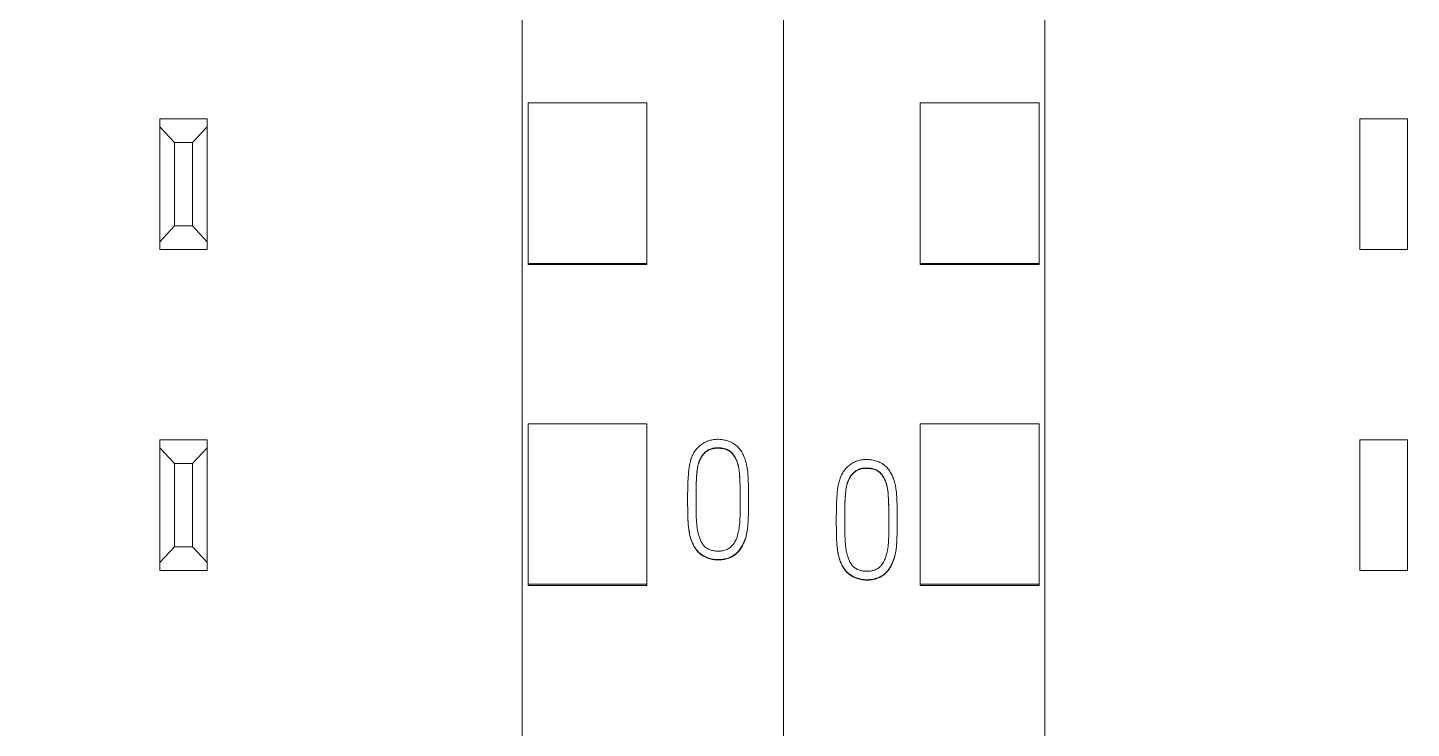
# Model space of a CAD drawing. Header units: millimetres. Extents: x 42151 to 59780, y 37376 to 44547.
# Drawn here: x 48017.9 to 48041.19, y 43243.19 to 43254.98 of the extents above; entities that cross this region are included whole.
import ezdxf

# ---------------------------------------------------------------- set-up
doc = ezdxf.new("R2010")
doc.units = ezdxf.units.MM
doc.set_wipeout_variables(frame=1)
doc.layers.add('000-PI-Oprema', color=30, linetype='Continuous', lineweight=5)
doc.layers.add('SI-ORMAR-Oprema', color=30, linetype='Continuous', lineweight=5)
doc.layers.add('004-PI-DIN Šina', color=3, linetype='Continuous')

# ---------------------------------------------------------------- blocks, each defined once
blk = doc.blocks.new('6ES7521-1BL00-0AB0')
blk.add_wipeout([(-17.4, 69.029), (17.4, 69.029), (17.4, -77.971), (-17.4, -77.971)]).dxf.layer = 'SI-ORMAR-Oprema'
blk.add_wipeout([(-17.4, 69.029), (17.4, 69.029), (17.4, -77.971), (-17.4, -77.971)]).dxf.layer = 'SI-ORMAR-Oprema'
at = {"layer": 'SI-ORMAR-Oprema'}
for p, q in [((17.4, 56.709), (17.4, -56.709)), ((13, -54.387), (13, 54.429)), ((13.1, 1.797), (13.1, 4.499)), ((13.1, 4.499), (15.1, 4.499)), ((15.1, 1.797), (15.1, 4.499)), ((6.9, 4.229), (7.7, 4.229)), ((6.9, 4.095), (6.9, 4.229)), ((7.7, 4.229), (7.7, 4.095)), ((6.9, 2.162), (6.9, 4.095)), ((7.15, 3.829), (6.9, 4.095)), ((7.7, 4.095), (7.45, 3.829)), ((7.7, 4.095), (7.7, 2.162)), ((7.15, 3.829), (7.15, 2.429)), ((7.45, 3.829), (7.15, 3.829)), ((7.45, 2.429), (7.45, 3.829)), ((6.9, 2.162), (7.15, 2.429)), ((7.15, 2.429), (7.45, 2.429)), ((7.45, 2.429), (7.7, 2.162)), ((6.9, 2.029), (6.9, 2.162)), ((7.7, 2.162), (7.7, 2.029)), ((7.7, 2.029), (6.9, 2.029)), ((13.1, 1.778), (13.1, 1.797)), ((13.1, 1.797), (15.1, 1.797)), ((13.1, 1.778), (15.1, 1.778)), ((15.1, 1.778), (15.1, 1.797)), ((13.1, -3.604), (13.1, -0.902)), ((13.1, -0.902), (15.1, -0.902)), ((15.1, -3.604), (15.1, -0.902)), ((6.9, -1.171), (7.7, -1.171)), ((6.9, -1.305), (6.9, -1.171)), ((6.9, -3.238), (6.9, -1.305)), ((7.15, -1.571), (6.9, -1.305)), ((7.7, -1.305), (7.45, -1.571)), ((7.7, -1.171), (7.7, -1.305)), ((7.7, -1.305), (7.7, -3.238)), ((7.45, -1.571), (7.15, -1.571)), ((7.15, -1.571), (7.15, -2.971)), ((7.45, -2.971), (7.45, -1.571)), ((15.785, -2.164), (15.785, -2.17)), ((16.809, -2.212), (16.809, -2.206)), ((6.9, -3.238), (7.15, -2.971)), ((7.15, -2.971), (7.45, -2.971)), ((7.45, -2.971), (7.7, -3.238)), ((6.9, -3.371), (6.9, -3.238)), ((7.7, -3.238), (7.7, -3.371)), ((7.7, -3.371), (6.9, -3.371)), ((13.1, -3.622), (13.1, -3.604)), ((13.1, -3.604), (15.1, -3.604)), ((13.1, -3.622), (15.1, -3.622)), ((15.1, -3.622), (15.1, -3.604))]:
    blk.add_line(p, q, dxfattribs=at)
for points, knots in [([(16.126, -1.192), (16.152, -1.183), (16.178, -1.176), (16.23, -1.166), (16.257, -1.164), (16.312, -1.163), (16.338, -1.165), (16.392, -1.172), (16.418, -1.177), (16.457, -1.189), (16.47, -1.193), (16.495, -1.203), (16.52, -1.213), (16.544, -1.226), (16.561, -1.236), (16.567, -1.24), (16.578, -1.247), (16.583, -1.251), (16.61, -1.272), (16.63, -1.29), (16.656, -1.321), (16.664, -1.331), (16.68, -1.353), (16.688, -1.364), (16.709, -1.399), (16.721, -1.423), (16.742, -1.472), (16.751, -1.497), (16.763, -1.536), (16.767, -1.549), (16.773, -1.575), (16.782, -1.614), (16.797, -1.705), (16.802, -1.784), (16.807, -1.89), (16.808, -1.943), (16.809, -2.049), (16.809, -2.102), (16.809, -2.208), (16.809, -2.314), (16.808, -2.42), (16.804, -2.526), (16.802, -2.579), (16.791, -2.684), (16.782, -2.737), (16.765, -2.802), (16.762, -2.815), (16.753, -2.841), (16.749, -2.853), (16.735, -2.891), (16.724, -2.916), (16.706, -2.952), (16.699, -2.964), (16.685, -2.987), (16.678, -2.998), (16.655, -3.031), (16.637, -3.052), (16.608, -3.08), (16.598, -3.088), (16.582, -3.101), (16.577, -3.105), (16.565, -3.113), (16.56, -3.116), (16.531, -3.134), (16.507, -3.146), (16.469, -3.16), (16.456, -3.165), (16.43, -3.172), (16.416, -3.175), (16.377, -3.183), (16.35, -3.186), (16.31, -3.187), (16.296, -3.187), (16.269, -3.186), (16.255, -3.185), (16.215, -3.181), (16.188, -3.176), (16.149, -3.166), (16.137, -3.162), (16.111, -3.153), (16.098, -3.147), (16.061, -3.13), (16.038, -3.117), (16.005, -3.093), (15.995, -3.084), (15.974, -3.066), (15.965, -3.057), (15.937, -3.027), (15.921, -3.005), (15.899, -2.971), (15.892, -2.959), (15.879, -2.935), (15.873, -2.923), (15.857, -2.887), (15.847, -2.861), (15.835, -2.823), (15.831, -2.81), (15.825, -2.784), (15.822, -2.77), (15.813, -2.731), (15.809, -2.704), (15.791, -2.571), (15.788, -2.464), (15.786, -2.304), (15.785, -2.25), (15.785, -2.143), (15.785, -2.09), (15.787, -1.982), (15.788, -1.929), (15.793, -1.822), (15.796, -1.769), (15.807, -1.663), (15.814, -1.61), (15.832, -1.532), (15.839, -1.506), (15.853, -1.467), (15.858, -1.454), (15.869, -1.429), (15.875, -1.417), (15.895, -1.381), (15.91, -1.358), (15.936, -1.326), (15.946, -1.315), (15.965, -1.295), (15.975, -1.286), (16.006, -1.259), (16.028, -1.243), (16.063, -1.221), (16.076, -1.215), (16.094, -1.206), (16.104, -1.201), (16.115, -1.197), (16.12, -1.195), (16.123, -1.193), (16.125, -1.193), (16.126, -1.192)], [0, 0, 0, 0, 0.015625, 0.015625, 0.03125, 0.03125, 0.046875, 0.046875, 0.0625, 0.0625, 0.070312, 0.070312, 0.078125, 0.085937, 0.085937, 0.089844, 0.089844, 0.09375, 0.09375, 0.109375, 0.109375, 0.117187, 0.117187, 0.125, 0.125, 0.140625, 0.140625, 0.15625, 0.15625, 0.164062, 0.164062, 0.171875, 0.1875, 0.21875, 0.21875, 0.25, 0.25, 0.28125, 0.28125, 0.3125, 0.34375, 0.34375, 0.375, 0.375, 0.40625, 0.40625, 0.414062, 0.414062, 0.421875, 0.421875, 0.4375, 0.4375, 0.445312, 0.445312, 0.453125, 0.453125, 0.46875, 0.46875, 0.476562, 0.476562, 0.480469, 0.480469, 0.484375, 0.484375, 0.5, 0.5, 0.507812, 0.507812, 0.515625, 0.515625, 0.53125, 0.53125, 0.539062, 0.539062, 0.546875, 0.546875, 0.5625, 0.5625, 0.570312, 0.570312, 0.578125, 0.578125, 0.59375, 0.59375, 0.601562, 0.601562, 0.609375, 0.609375, 0.625, 0.625, 0.632812, 0.632812, 0.640625, 0.640625, 0.65625, 0.65625, 0.664062, 0.664062, 0.671875, 0.671875, 0.6875, 0.6875, 0.75, 0.75, 0.78125, 0.78125, 0.8125, 0.8125, 0.84375, 0.84375, 0.875, 0.875, 0.90625, 0.90625, 0.921875, 0.921875, 0.929687, 0.929687, 0.9375, 0.9375, 0.953125, 0.953125, 0.960937, 0.960937, 0.96875, 0.96875, 0.984375, 0.984375, 0.992187, 0.992187, 0.996094, 0.998047, 0.999023, 0.999023, 1, 1, 1, 1]), ([(16.469, -1.345), (16.489, -1.356), (16.507, -1.37), (16.539, -1.401), (16.553, -1.419), (16.578, -1.456), (16.589, -1.475), (16.608, -1.515), (16.617, -1.536), (16.638, -1.6), (16.647, -1.644), (16.655, -1.71), (16.657, -1.732), (16.661, -1.777), (16.662, -1.799), (16.667, -1.911), (16.67, -2), (16.671, -2.179), (16.67, -2.268), (16.669, -2.402), (16.668, -2.469), (16.664, -2.536), (16.661, -2.581), (16.658, -2.603), (16.65, -2.67), (16.642, -2.713), (16.625, -2.778), (16.619, -2.799), (16.608, -2.831), (16.604, -2.842), (16.595, -2.862), (16.585, -2.882), (16.574, -2.902), (16.562, -2.921), (16.555, -2.93), (16.534, -2.956), (16.519, -2.972), (16.491, -2.992), (16.482, -2.998), (16.462, -3.009), (16.452, -3.014), (16.431, -3.023), (16.421, -3.027), (16.399, -3.033), (16.388, -3.036), (16.355, -3.043), (16.333, -3.045), (16.3, -3.046), (16.288, -3.046), (16.266, -3.045), (16.255, -3.044), (16.222, -3.04), (16.2, -3.035), (16.168, -3.025), (16.157, -3.021), (16.136, -3.011), (16.116, -3.001), (16.098, -2.989), (16.085, -2.978), (16.08, -2.974), (16.072, -2.967), (16.068, -2.963), (16.056, -2.951), (16.049, -2.942), (16.036, -2.924), (16.03, -2.915), (16.012, -2.886), (16.003, -2.865), (15.986, -2.824), (15.979, -2.803), (15.97, -2.771), (15.967, -2.76), (15.962, -2.738), (15.954, -2.705), (15.949, -2.673), (15.94, -2.607), (15.936, -2.563), (15.928, -2.431), (15.927, -2.343), (15.927, -2.211), (15.927, -2.167), (15.928, -2.079), (15.928, -1.946), (15.933, -1.814), (15.943, -1.704), (15.946, -1.682), (15.953, -1.639), (15.957, -1.617), (15.964, -1.585), (15.967, -1.574), (15.974, -1.553), (15.977, -1.542), (15.989, -1.511), (15.998, -1.492), (16.014, -1.463), (16.02, -1.454), (16.033, -1.436), (16.039, -1.427), (16.06, -1.401), (16.076, -1.385), (16.101, -1.364), (16.11, -1.357), (16.129, -1.345), (16.138, -1.34), (16.168, -1.326), (16.189, -1.319), (16.232, -1.31), (16.254, -1.308), (16.298, -1.306), (16.32, -1.307), (16.364, -1.312), (16.386, -1.316), (16.418, -1.324), (16.429, -1.327), (16.444, -1.333), (16.449, -1.335), (16.457, -1.339), (16.459, -1.34), (16.464, -1.342), (16.467, -1.344), (16.469, -1.345)], [0, 0, 0, 0, 0.015625, 0.015625, 0.03125, 0.03125, 0.046875, 0.046875, 0.0625, 0.0625, 0.09375, 0.09375, 0.109375, 0.109375, 0.125, 0.125, 0.1875, 0.1875, 0.25, 0.25, 0.28125, 0.296875, 0.296875, 0.3125, 0.3125, 0.34375, 0.34375, 0.359375, 0.359375, 0.367187, 0.367187, 0.375, 0.382812, 0.382812, 0.390625, 0.390625, 0.40625, 0.40625, 0.414062, 0.414062, 0.421875, 0.421875, 0.429687, 0.429687, 0.4375, 0.4375, 0.453125, 0.453125, 0.460937, 0.460937, 0.46875, 0.46875, 0.484375, 0.484375, 0.492187, 0.492187, 0.5, 0.507812, 0.507812, 0.511719, 0.511719, 0.515625, 0.515625, 0.523437, 0.523437, 0.53125, 0.53125, 0.546875, 0.546875, 0.5625, 0.5625, 0.570312, 0.570312, 0.578125, 0.59375, 0.59375, 0.625, 0.625, 0.6875, 0.6875, 0.71875, 0.71875, 0.75, 0.8125, 0.8125, 0.828125, 0.828125, 0.84375, 0.84375, 0.851562, 0.851562, 0.859375, 0.859375, 0.875, 0.875, 0.882812, 0.882812, 0.890625, 0.890625, 0.90625, 0.90625, 0.914062, 0.914062, 0.921875, 0.921875, 0.9375, 0.9375, 0.953125, 0.953125, 0.96875, 0.96875, 0.984375, 0.984375, 0.992188, 0.992188, 0.996094, 0.996094, 0.998047, 0.998047, 1, 1, 1, 1]), ([(16.469, -1.351), (16.449, -1.34), (16.428, -1.333), (16.396, -1.324), (16.385, -1.322), (16.363, -1.318), (16.352, -1.317), (16.319, -1.314), (16.296, -1.313), (16.252, -1.314), (16.23, -1.316), (16.197, -1.324), (16.186, -1.327), (16.165, -1.334), (16.154, -1.338), (16.134, -1.348), (16.125, -1.354), (16.106, -1.367), (16.097, -1.373), (16.08, -1.388), (16.072, -1.396), (16.056, -1.412), (16.049, -1.421), (16.028, -1.447), (16.016, -1.466), (16, -1.496), (15.995, -1.506), (15.986, -1.526), (15.982, -1.537), (15.97, -1.568), (15.964, -1.59), (15.95, -1.655), (15.944, -1.699), (15.936, -1.788), (15.933, -1.832), (15.93, -1.921), (15.929, -1.966), (15.928, -2.055), (15.927, -2.099), (15.927, -2.182), (15.927, -2.221), (15.927, -2.259)], [0, 0, 0, 0, 0.050692, 0.050692, 0.076038, 0.076038, 0.101384, 0.101384, 0.152076, 0.152076, 0.202768, 0.202768, 0.228114, 0.228114, 0.25346, 0.25346, 0.278806, 0.278806, 0.304152, 0.304152, 0.329498, 0.329498, 0.354844, 0.354844, 0.405536, 0.405536, 0.430882, 0.430882, 0.456228, 0.456228, 0.506919, 0.506919, 0.608303, 0.608303, 0.709687, 0.709687, 0.811071, 0.811071, 0.912455, 0.912455, 1, 1, 1, 1]), ([(16.671, -2.163), (16.671, -2.138), (16.671, -2.112), (16.67, -1.998), (16.667, -1.909), (16.66, -1.777), (16.658, -1.733), (16.646, -1.646), (16.637, -1.603), (16.62, -1.551), (16.616, -1.541), (16.607, -1.52), (16.603, -1.51), (16.588, -1.48), (16.578, -1.461), (16.559, -1.433), (16.552, -1.424), (16.538, -1.407), (16.523, -1.391), (16.506, -1.376), (16.493, -1.366), (16.488, -1.363), (16.479, -1.357), (16.474, -1.354), (16.469, -1.351)], [0, 0, 0, 0, 0.088977, 0.088977, 0.392651, 0.392651, 0.544488, 0.544488, 0.696326, 0.696326, 0.734285, 0.734285, 0.772244, 0.772244, 0.848163, 0.848163, 0.886122, 0.886122, 0.924081, 0.962041, 0.962041, 0.98102, 0.98102, 1, 1, 1, 1]), ([(15.785, -2.17), (15.785, -2.234), (15.786, -2.297), (15.787, -2.415), (15.788, -2.469), (15.792, -2.549), (15.794, -2.576), (15.799, -2.63), (15.802, -2.656), (15.812, -2.737), (15.823, -2.789), (15.843, -2.854), (15.847, -2.867), (15.857, -2.892), (15.862, -2.904), (15.878, -2.941), (15.891, -2.964), (15.913, -2.998), (15.92, -3.009), (15.937, -3.031), (15.945, -3.041), (15.972, -3.071), (15.992, -3.09), (16.025, -3.113), (16.036, -3.121), (16.059, -3.135), (16.071, -3.141), (16.108, -3.158), (16.133, -3.167), (16.173, -3.178), (16.186, -3.181), (16.212, -3.186), (16.226, -3.188), (16.266, -3.193), (16.293, -3.194), (16.334, -3.193), (16.347, -3.192), (16.374, -3.189), (16.387, -3.187), (16.427, -3.179), (16.452, -3.172), (16.49, -3.158), (16.503, -3.153), (16.528, -3.141), (16.539, -3.135), (16.574, -3.114), (16.596, -3.098), (16.635, -3.06), (16.653, -3.04), (16.676, -3.007), (16.684, -2.996), (16.698, -2.972), (16.705, -2.961), (16.723, -2.925), (16.734, -2.9), (16.753, -2.85), (16.761, -2.824), (16.775, -2.772), (16.781, -2.746), (16.79, -2.693), (16.801, -2.613), (16.804, -2.533), (16.808, -2.426), (16.809, -2.337), (16.809, -2.248), (16.809, -2.211)], [0, 0, 0, 0, 0.074801, 0.074801, 0.137845, 0.137845, 0.169367, 0.169367, 0.200889, 0.200889, 0.263933, 0.263933, 0.279694, 0.279694, 0.295455, 0.295455, 0.326976, 0.326976, 0.342737, 0.342737, 0.358498, 0.358498, 0.39002, 0.39002, 0.405781, 0.405781, 0.421542, 0.421542, 0.453064, 0.453064, 0.468825, 0.468825, 0.484586, 0.484586, 0.516108, 0.516108, 0.531869, 0.531869, 0.54763, 0.54763, 0.579151, 0.579151, 0.594912, 0.594912, 0.610673, 0.610673, 0.642195, 0.642195, 0.673717, 0.673717, 0.689478, 0.689478, 0.705239, 0.705239, 0.736761, 0.736761, 0.768283, 0.768283, 0.799805, 0.799805, 0.831326, 0.89437, 0.89437, 0.957414, 1, 1, 1, 1])]:
    blk.add_open_spline(points, degree=3, knots=knots, dxfattribs=at)
blk = doc.blocks.new('6ES7522-1BL01-0AB0')
at = {"layer": 'SI-ORMAR-Oprema', "linetype": 'Continuous'}
for p, q in [((-18.125, 16.329), (-18.125, -1.738)), ((-29.725, 15.837), (-29.725, 0.893)), ((-25.26, 0.893), (-29.725, 0.893)), ((-25.26, 0.893), (-25.26, -3.943)), ((-23.39, 0.893), (-23.39, -3.943)), ((-18.125, 0.893), (-23.39, 0.893)), ((-18.125, -1.738), (-18.125, -7.528)), ((-29.725, -1.926), (-29.725, -3.719)), ((-25.26, -1.926), (-29.725, -1.926)), ((-18.125, -1.926), (-23.39, -1.926)), ((-28.253, -3.719), (-28.253, -2.349)), ((-28.253, -2.349), (-25.26, -2.349)), ((-23.39, -2.349), (-18.125, -2.349)), ((-28.253, -2.771), (-25.26, -2.771)), ((-28.253, -2.771), (-25.26, -2.771)), ((-23.39, -2.771), (-20.774, -2.771)), ((-23.39, -2.771), (-18.125, -2.771)), ((-20.774, -3.31), (-20.774, -2.771)), ((-20.774, -2.771), (-18.125, -2.771)), ((-20.774, -5.657), (-20.774, -3.31)), ((-20.774, -3.31), (-18.125, -3.31)), ((-29.725, -3.719), (-29.725, -41.071)), ((-28.253, -3.719), (-29.725, -3.719)), ((-25.26, -3.943), (-25.26, -4.62)), ((-25.26, -3.943), (-23.39, -3.943)), ((-23.39, -3.943), (-23.39, -4.62)), ((-25.26, -4.62), (-23.39, -4.62)), ((-25.26, -4.771), (-23.39, -4.771)), ((-20.774, -5.657), (-18.125, -5.657))]:
    blk.add_line(p, q, dxfattribs=at)
for points in [[(-29.725, 0.893), (-29.725, 0.372), (-29.725, -0.775), (-29.725, -1.686), (-29.725, -1.926)], [(-25.26, -4.62), (-25.26, -4.653), (-25.26, -4.709), (-25.26, -4.76), (-25.26, -4.771), (-25.26, -4.771)], [(-23.39, -4.62), (-23.39, -4.653), (-23.39, -4.709), (-23.39, -4.76), (-23.39, -4.771), (-23.39, -4.771)]]:
    blk.add_open_spline(points, degree=3, dxfattribs=at)
blk.add_wipeout([(-17.4, 69.029), (17.4, 69.029), (17.4, -77.971), (-17.4, -77.971)]).dxf.layer = 'SI-ORMAR-Oprema'
for p, q in [((-17.4, 56.709), (-17.4, -56.709)), ((-13, 54.429), (-13, -54.387)), ((-15.1, 1.797), (-15.1, 4.499)), ((-13.1, 4.499), (-15.1, 4.499)), ((-13.1, 1.797), (-13.1, 4.499)), ((-7.7, 2.029), (-7.7, 4.229)), ((-7.7, 4.229), (-6.9, 4.229)), ((-6.9, 4.229), (-6.9, 2.029)), ((-6.9, 2.029), (-7.7, 2.029)), ((-15.1, 1.778), (-15.1, 1.797)), ((-13.1, 1.797), (-15.1, 1.797)), ((-13.1, 1.778), (-15.1, 1.778)), ((-13.1, 1.778), (-13.1, 1.797)), ((-15.1, -3.604), (-15.1, -0.902)), ((-13.1, -0.902), (-15.1, -0.902)), ((-13.1, -3.604), (-13.1, -0.902)), ((-7.7, -3.371), (-7.7, -1.171)), ((-7.7, -1.171), (-6.9, -1.171)), ((-6.9, -1.171), (-6.9, -3.371)), ((-17.4, -1.738), (-18.125, -1.738)), ((-16.512, -2.503), (-16.512, -2.509)), ((-15.488, -2.551), (-15.488, -2.545)), ((-6.9, -3.371), (-7.7, -3.371)), ((-15.1, -3.622), (-15.1, -3.604)), ((-13.1, -3.604), (-15.1, -3.604)), ((-13.1, -3.622), (-15.1, -3.622)), ((-13.1, -3.622), (-13.1, -3.604))]:
    blk.add_line(p, q, dxfattribs=at)
for points, knots in [([(-16.171, -1.531), (-16.146, -1.522), (-16.12, -1.515), (-16.067, -1.505), (-16.04, -1.503), (-15.986, -1.502), (-15.959, -1.504), (-15.906, -1.511), (-15.879, -1.517), (-15.84, -1.528), (-15.828, -1.532), (-15.802, -1.542), (-15.778, -1.552), (-15.754, -1.565), (-15.737, -1.575), (-15.731, -1.579), (-15.72, -1.587), (-15.714, -1.591), (-15.687, -1.611), (-15.668, -1.629), (-15.641, -1.66), (-15.633, -1.67), (-15.617, -1.692), (-15.61, -1.703), (-15.589, -1.738), (-15.577, -1.762), (-15.555, -1.811), (-15.546, -1.836), (-15.535, -1.875), (-15.531, -1.888), (-15.524, -1.914), (-15.515, -1.953), (-15.501, -2.044), (-15.495, -2.124), (-15.491, -2.229), (-15.49, -2.282), (-15.488, -2.388), (-15.488, -2.441), (-15.488, -2.547), (-15.488, -2.653), (-15.49, -2.759), (-15.493, -2.865), (-15.495, -2.918), (-15.506, -3.023), (-15.515, -3.076), (-15.532, -3.141), (-15.536, -3.154), (-15.544, -3.18), (-15.548, -3.192), (-15.563, -3.23), (-15.573, -3.255), (-15.592, -3.291), (-15.598, -3.303), (-15.612, -3.326), (-15.619, -3.338), (-15.643, -3.37), (-15.66, -3.391), (-15.689, -3.419), (-15.699, -3.428), (-15.715, -3.44), (-15.721, -3.444), (-15.732, -3.452), (-15.738, -3.456), (-15.766, -3.473), (-15.791, -3.485), (-15.829, -3.499), (-15.842, -3.504), (-15.868, -3.511), (-15.881, -3.514), (-15.921, -3.522), (-15.947, -3.525), (-15.988, -3.527), (-16.001, -3.527), (-16.029, -3.526), (-16.042, -3.525), (-16.083, -3.52), (-16.109, -3.515), (-16.148, -3.505), (-16.161, -3.501), (-16.186, -3.492), (-16.199, -3.487), (-16.236, -3.47), (-16.259, -3.456), (-16.292, -3.432), (-16.303, -3.424), (-16.323, -3.405), (-16.333, -3.396), (-16.36, -3.366), (-16.376, -3.344), (-16.398, -3.31), (-16.405, -3.298), (-16.418, -3.275), (-16.424, -3.262), (-16.441, -3.226), (-16.45, -3.201), (-16.462, -3.162), (-16.466, -3.149), (-16.473, -3.123), (-16.476, -3.11), (-16.484, -3.07), (-16.489, -3.043), (-16.507, -2.91), (-16.509, -2.804), (-16.512, -2.643), (-16.512, -2.589), (-16.512, -2.482), (-16.512, -2.429), (-16.511, -2.322), (-16.51, -2.268), (-16.505, -2.161), (-16.501, -2.108), (-16.49, -2.002), (-16.483, -1.949), (-16.465, -1.871), (-16.458, -1.845), (-16.444, -1.806), (-16.439, -1.794), (-16.428, -1.768), (-16.422, -1.756), (-16.402, -1.72), (-16.387, -1.697), (-16.361, -1.665), (-16.352, -1.654), (-16.333, -1.635), (-16.323, -1.625), (-16.292, -1.598), (-16.27, -1.582), (-16.234, -1.56), (-16.222, -1.554), (-16.203, -1.545), (-16.194, -1.54), (-16.182, -1.536), (-16.178, -1.534), (-16.174, -1.533), (-16.173, -1.532), (-16.171, -1.531)], [0, 0, 0, 0, 0.015625, 0.015625, 0.03125, 0.03125, 0.046875, 0.046875, 0.0625, 0.0625, 0.070312, 0.070312, 0.078125, 0.085937, 0.085937, 0.089844, 0.089844, 0.09375, 0.09375, 0.109375, 0.109375, 0.117187, 0.117187, 0.125, 0.125, 0.140625, 0.140625, 0.15625, 0.15625, 0.164062, 0.164062, 0.171875, 0.1875, 0.21875, 0.21875, 0.25, 0.25, 0.28125, 0.28125, 0.3125, 0.34375, 0.34375, 0.375, 0.375, 0.40625, 0.40625, 0.414062, 0.414062, 0.421875, 0.421875, 0.4375, 0.4375, 0.445312, 0.445312, 0.453125, 0.453125, 0.46875, 0.46875, 0.476562, 0.476562, 0.480469, 0.480469, 0.484375, 0.484375, 0.5, 0.5, 0.507812, 0.507812, 0.515625, 0.515625, 0.53125, 0.53125, 0.539062, 0.539062, 0.546875, 0.546875, 0.5625, 0.5625, 0.570312, 0.570312, 0.578125, 0.578125, 0.59375, 0.59375, 0.601562, 0.601562, 0.609375, 0.609375, 0.625, 0.625, 0.632812, 0.632812, 0.640625, 0.640625, 0.65625, 0.65625, 0.664062, 0.664062, 0.671875, 0.671875, 0.6875, 0.6875, 0.75, 0.75, 0.78125, 0.78125, 0.8125, 0.8125, 0.84375, 0.84375, 0.875, 0.875, 0.90625, 0.90625, 0.921875, 0.921875, 0.929687, 0.929687, 0.9375, 0.9375, 0.953125, 0.953125, 0.960937, 0.960937, 0.96875, 0.96875, 0.984375, 0.984375, 0.992188, 0.992188, 0.996094, 0.998047, 0.999023, 0.999023, 1, 1, 1, 1]), ([(-15.828, -1.684), (-15.808, -1.695), (-15.791, -1.709), (-15.759, -1.74), (-15.744, -1.758), (-15.719, -1.795), (-15.708, -1.814), (-15.689, -1.855), (-15.681, -1.876), (-15.659, -1.939), (-15.651, -1.983), (-15.642, -2.049), (-15.64, -2.071), (-15.637, -2.116), (-15.636, -2.138), (-15.63, -2.25), (-15.628, -2.339), (-15.626, -2.518), (-15.627, -2.607), (-15.629, -2.741), (-15.63, -2.809), (-15.633, -2.875), (-15.637, -2.92), (-15.639, -2.942), (-15.647, -3.009), (-15.655, -3.053), (-15.672, -3.117), (-15.678, -3.139), (-15.69, -3.17), (-15.694, -3.181), (-15.703, -3.201), (-15.712, -3.222), (-15.723, -3.241), (-15.735, -3.26), (-15.742, -3.269), (-15.763, -3.296), (-15.779, -3.311), (-15.806, -3.332), (-15.816, -3.338), (-15.835, -3.349), (-15.845, -3.354), (-15.866, -3.362), (-15.877, -3.366), (-15.898, -3.373), (-15.909, -3.375), (-15.942, -3.382), (-15.964, -3.384), (-15.998, -3.385), (-16.009, -3.385), (-16.032, -3.384), (-16.043, -3.383), (-16.076, -3.379), (-16.098, -3.374), (-16.13, -3.364), (-16.14, -3.36), (-16.161, -3.351), (-16.181, -3.34), (-16.2, -3.328), (-16.213, -3.317), (-16.217, -3.314), (-16.226, -3.306), (-16.23, -3.302), (-16.241, -3.29), (-16.248, -3.281), (-16.262, -3.263), (-16.268, -3.254), (-16.285, -3.225), (-16.295, -3.205), (-16.311, -3.163), (-16.318, -3.142), (-16.327, -3.11), (-16.33, -3.099), (-16.336, -3.077), (-16.343, -3.045), (-16.349, -3.012), (-16.358, -2.946), (-16.361, -2.902), (-16.369, -2.771), (-16.371, -2.682), (-16.371, -2.55), (-16.37, -2.506), (-16.37, -2.418), (-16.369, -2.285), (-16.365, -2.153), (-16.354, -2.043), (-16.351, -2.021), (-16.345, -1.978), (-16.341, -1.956), (-16.333, -1.924), (-16.33, -1.913), (-16.324, -1.892), (-16.32, -1.882), (-16.308, -1.851), (-16.299, -1.831), (-16.283, -1.802), (-16.277, -1.793), (-16.265, -1.775), (-16.258, -1.766), (-16.237, -1.74), (-16.222, -1.724), (-16.196, -1.703), (-16.187, -1.697), (-16.169, -1.684), (-16.159, -1.679), (-16.13, -1.665), (-16.109, -1.658), (-16.065, -1.649), (-16.043, -1.647), (-15.999, -1.646), (-15.977, -1.647), (-15.933, -1.651), (-15.911, -1.655), (-15.879, -1.663), (-15.869, -1.666), (-15.853, -1.672), (-15.848, -1.674), (-15.841, -1.678), (-15.838, -1.679), (-15.833, -1.682), (-15.831, -1.683), (-15.828, -1.684)], [0, 0, 0, 0, 0.015625, 0.015625, 0.03125, 0.03125, 0.046875, 0.046875, 0.0625, 0.0625, 0.09375, 0.09375, 0.109375, 0.109375, 0.125, 0.125, 0.1875, 0.1875, 0.25, 0.25, 0.28125, 0.296875, 0.296875, 0.3125, 0.3125, 0.34375, 0.34375, 0.359375, 0.359375, 0.367188, 0.367188, 0.375, 0.382813, 0.382813, 0.390625, 0.390625, 0.40625, 0.40625, 0.414063, 0.414063, 0.421875, 0.421875, 0.429688, 0.429688, 0.4375, 0.4375, 0.453125, 0.453125, 0.460938, 0.460938, 0.46875, 0.46875, 0.484375, 0.484375, 0.492188, 0.492188, 0.5, 0.507813, 0.507813, 0.511719, 0.511719, 0.515625, 0.515625, 0.523438, 0.523438, 0.53125, 0.53125, 0.546875, 0.546875, 0.5625, 0.5625, 0.570313, 0.570313, 0.578125, 0.59375, 0.59375, 0.625, 0.625, 0.6875, 0.6875, 0.71875, 0.71875, 0.75, 0.8125, 0.8125, 0.828125, 0.828125, 0.84375, 0.84375, 0.851563, 0.851563, 0.859375, 0.859375, 0.875, 0.875, 0.882813, 0.882813, 0.890625, 0.890625, 0.90625, 0.90625, 0.914063, 0.914063, 0.921875, 0.921875, 0.9375, 0.9375, 0.953125, 0.953125, 0.96875, 0.96875, 0.984375, 0.984375, 0.992188, 0.992188, 0.996094, 0.996094, 0.998047, 0.998047, 1, 1, 1, 1]), ([(-15.828, -1.69), (-15.848, -1.679), (-15.869, -1.672), (-15.901, -1.664), (-15.912, -1.661), (-15.934, -1.658), (-15.945, -1.656), (-15.979, -1.653), (-16.001, -1.652), (-16.045, -1.653), (-16.068, -1.655), (-16.101, -1.663), (-16.112, -1.666), (-16.133, -1.673), (-16.143, -1.677), (-16.163, -1.687), (-16.173, -1.693), (-16.192, -1.706), (-16.201, -1.713), (-16.218, -1.727), (-16.226, -1.735), (-16.241, -1.751), (-16.249, -1.76), (-16.27, -1.787), (-16.282, -1.805), (-16.298, -1.835), (-16.303, -1.845), (-16.312, -1.865), (-16.316, -1.876), (-16.327, -1.908), (-16.333, -1.929), (-16.348, -1.994), (-16.353, -2.038), (-16.361, -2.127), (-16.364, -2.171), (-16.368, -2.26), (-16.369, -2.305), (-16.37, -2.394), (-16.37, -2.439), (-16.37, -2.522), (-16.371, -2.56), (-16.371, -2.598)], [0, 0, 0, 0, 0.050692, 0.050692, 0.076038, 0.076038, 0.101384, 0.101384, 0.152076, 0.152076, 0.202768, 0.202768, 0.228114, 0.228114, 0.25346, 0.25346, 0.278806, 0.278806, 0.304152, 0.304152, 0.329498, 0.329498, 0.354844, 0.354844, 0.405536, 0.405536, 0.430882, 0.430882, 0.456228, 0.456228, 0.506919, 0.506919, 0.608303, 0.608303, 0.709687, 0.709687, 0.811071, 0.811071, 0.912455, 0.912455, 1, 1, 1, 1]), ([(-15.627, -2.503), (-15.627, -2.477), (-15.627, -2.451), (-15.628, -2.337), (-15.631, -2.249), (-15.637, -2.116), (-15.64, -2.072), (-15.651, -1.985), (-15.66, -1.943), (-15.678, -1.89), (-15.682, -1.88), (-15.69, -1.859), (-15.695, -1.849), (-15.709, -1.819), (-15.72, -1.8), (-15.739, -1.772), (-15.745, -1.763), (-15.76, -1.746), (-15.775, -1.73), (-15.791, -1.715), (-15.805, -1.705), (-15.809, -1.702), (-15.818, -1.696), (-15.823, -1.693), (-15.828, -1.69)], [0, 0, 0, 0, 0.088977, 0.088977, 0.392651, 0.392651, 0.544488, 0.544488, 0.696326, 0.696326, 0.734285, 0.734285, 0.772244, 0.772244, 0.848163, 0.848163, 0.886122, 0.886122, 0.924081, 0.962041, 0.962041, 0.98102, 0.98102, 1, 1, 1, 1]), ([(-16.512, -2.509), (-16.512, -2.573), (-16.512, -2.637), (-16.51, -2.754), (-16.509, -2.808), (-16.505, -2.888), (-16.503, -2.915), (-16.499, -2.969), (-16.496, -2.996), (-16.485, -3.076), (-16.475, -3.129), (-16.455, -3.193), (-16.45, -3.206), (-16.441, -3.231), (-16.436, -3.244), (-16.419, -3.28), (-16.406, -3.304), (-16.385, -3.337), (-16.377, -3.349), (-16.361, -3.37), (-16.352, -3.381), (-16.325, -3.411), (-16.305, -3.429), (-16.273, -3.453), (-16.261, -3.46), (-16.238, -3.474), (-16.226, -3.48), (-16.189, -3.497), (-16.164, -3.507), (-16.125, -3.517), (-16.112, -3.521), (-16.085, -3.526), (-16.072, -3.528), (-16.032, -3.532), (-16.005, -3.533), (-15.964, -3.532), (-15.95, -3.531), (-15.924, -3.528), (-15.91, -3.526), (-15.871, -3.519), (-15.845, -3.512), (-15.807, -3.498), (-15.794, -3.492), (-15.77, -3.481), (-15.758, -3.474), (-15.723, -3.453), (-15.702, -3.437), (-15.662, -3.4), (-15.645, -3.379), (-15.621, -3.346), (-15.614, -3.335), (-15.6, -3.312), (-15.593, -3.3), (-15.574, -3.264), (-15.564, -3.239), (-15.545, -3.189), (-15.537, -3.163), (-15.523, -3.111), (-15.517, -3.085), (-15.508, -3.032), (-15.497, -2.952), (-15.493, -2.872), (-15.49, -2.766), (-15.488, -2.676), (-15.488, -2.587), (-15.488, -2.551)], [0, 0, 0, 0, 0.074801, 0.074801, 0.137845, 0.137845, 0.169367, 0.169367, 0.200889, 0.200889, 0.263933, 0.263933, 0.279694, 0.279694, 0.295455, 0.295455, 0.326976, 0.326976, 0.342737, 0.342737, 0.358498, 0.358498, 0.39002, 0.39002, 0.405781, 0.405781, 0.421542, 0.421542, 0.453064, 0.453064, 0.468825, 0.468825, 0.484586, 0.484586, 0.516108, 0.516108, 0.531869, 0.531869, 0.54763, 0.54763, 0.579151, 0.579151, 0.594912, 0.594912, 0.610673, 0.610673, 0.642195, 0.642195, 0.673717, 0.673717, 0.689478, 0.689478, 0.705239, 0.705239, 0.736761, 0.736761, 0.768283, 0.768283, 0.799805, 0.799805, 0.831326, 0.89437, 0.89437, 0.957414, 1, 1, 1, 1])]:
    blk.add_open_spline(points, degree=3, knots=knots, dxfattribs=at)
blk = doc.blocks.new('*U117')
at = {"layer": '004-PI-DIN Šina'}
for p, q in [((284.219, 0), (-146.3, 0)), ((284.21, -0.3), (-146.298, -0.3)), ((284.219, -0.6), (-146.3, -0.6))]:
    blk.add_line(p, q, dxfattribs=at)

msp = doc.modelspace()

# ---------------------------------------------------------------- block references
at = {"layer": '000-PI-Oprema'}
msp.add_blockref('*U117', (48098.326, 43246.632), dxfattribs=at)

# ---------------------------------------------------------------- next in the draw order: block references
at = {"layer": '000-PI-Oprema', "ltscale": 0.25}
msp.add_blockref('6ES7522-1BL01-0AB0', (48048.027, 43249.218), dxfattribs=at)

# ---------------------------------------------------------------- next in the draw order: block references
msp.add_blockref('6ES7521-1BL00-0AB0', (48013.227, 43249.218), dxfattribs=at)

doc.saveas('drawing.dxf')
